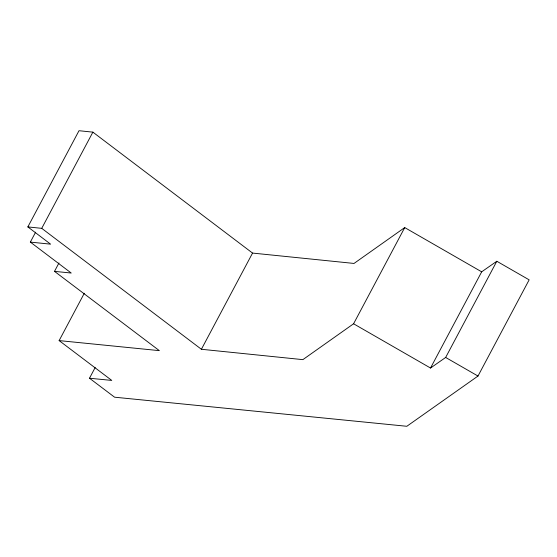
<?xml version="1.0" encoding="UTF-8"?>
<svg xmlns="http://www.w3.org/2000/svg" width="557" height="557" viewBox="0 0 557 557"><rect width="100%" height="100%" fill="white"/><g stroke="black" fill="none" stroke-linecap="round" stroke-linejoin="round"><path stroke-width="0.84" d="M35.62 232.178L30.343 242.1L50.603 244.161L27.85 226.915L79.003 130.714L92.88 132.141L252.551 253.073L354.022 263.44L404.73 227.576L481.68 271.823L496.809 261.254L529.15 279.844L477.997 376.045L406.826 426.286L114.582 397.197L89.489 378.231L95.17 367.543M27.85 226.915L41.733 228.342L92.88 132.141M84.302 293.26L59.133 340.599L159.358 350.645L54.502 271.363L58.972 262.96M41.733 228.342L201.397 349.274L252.551 253.073M201.397 349.274L302.869 359.641L353.577 323.777L404.73 227.576M353.577 323.777L430.526 368.031L481.68 271.823M430.526 368.031L445.656 357.455L496.809 261.254M89.489 378.231L111.776 380.424L59.133 340.599M54.502 271.363L71.226 273.034L30.343 242.1M445.656 357.455L477.997 376.045"/></g></svg>
